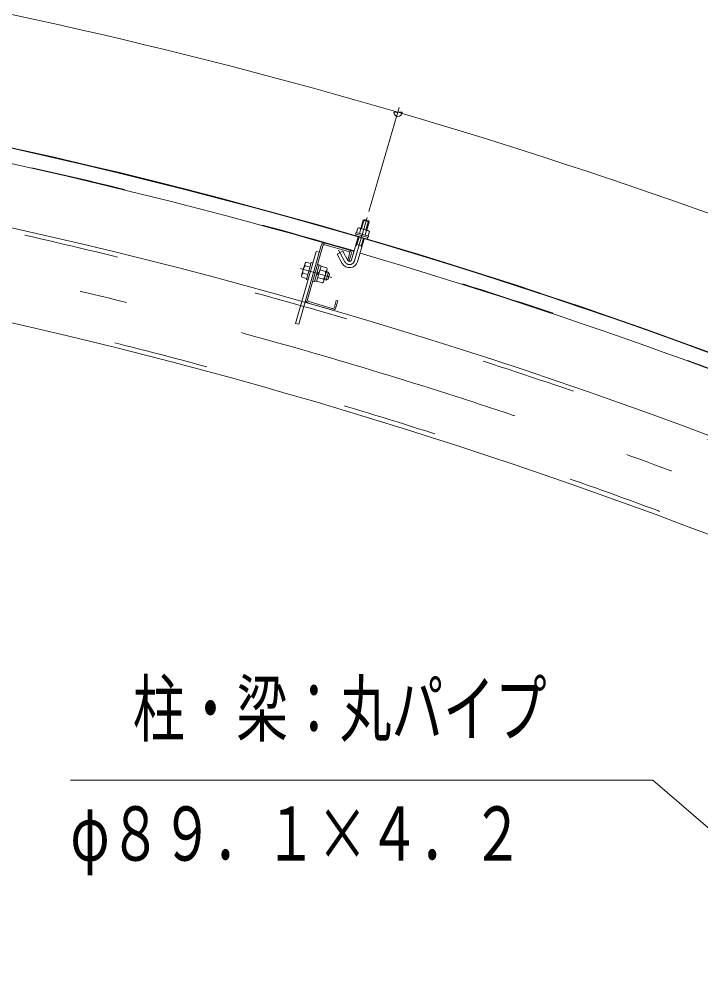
# Model space of a CAD drawing. Units: millimetres, scale not verified. Extents: x -31546 to 31551, y -14700 to 14700.
# Drawn here: x 17759 to 20052, y 8168 to 11405 of the extents above; entities that cross this region are included whole.
import ezdxf
from ezdxf.enums import TextEntityAlignment as Align

# ---------------------------------------------------------------- set-up
doc = ezdxf.new("R2010")
doc.units = ezdxf.units.MM
doc.header["$LTSCALE"] = 80
doc.linetypes.add('USER2', pattern=[10, 4, -6])
doc.linetypes.add('USER3', pattern=[24, 12, -5, 2, -5])
for name, color, linetype, lineweight in [('0-6_2-02BOLD', 7, 'Continuous', 18), ('0-7_2-12HIDDEN', 3, 'USER2', 18), ('0-8_2-22CENTER', 3, 'USER3', 18), ('0-9_2-42THIN', 4, 'Continuous', 18), ('0-A_2-52DIM', 3, 'Continuous', 18)]:
    doc.layers.add(name, color=color, linetype=linetype, lineweight=lineweight)
doc.styles.add('ＭＳ ゴシック', font='')
doc.styles.get('ＭＳ ゴシック').set_extended_font_data('MS Gothic')

msp = doc.modelspace()

# ---------------------------------------------------------------- linework, layer by layer
at = {"layer": '0-6_2-02BOLD'}
for p, q in [((18908.11, 10701.57), (18916.12, 10728.94)), ((18920.46, 10731.33), (18916.12, 10728.94)), ((18936.27, 10723.05), (18916.12, 10728.94)), ((18933.9, 10727.39), (18920.46, 10731.33)), ((18928.26, 10695.67), (18936.27, 10723.05)), ((18936.27, 10723.05), (18933.9, 10727.39)), ((18892.28, 10687.97), (18890.8, 10682.92)), ((18890.8, 10682.92), (18932.8, 10670.65)), ((18892.41, 10682.46), (18890.83, 10677.08)), ((18901.73, 10703.44), (18934.65, 10693.81)), ((18908, 10699.76), (18903.58, 10684.66)), ((18927.39, 10694.09), (18922.97, 10678.99)), ((18937.09, 10691.25), (18932.67, 10676.15)), ((18934.65, 10693.81), (18937.09, 10691.25)), ((18788.91, 10651.84), (18868.35, 10629.19)), ((18877.04, 10595.34), (18899.66, 10672.68)), ((18890.83, 10677.08), (18929.62, 10665.74)), ((18897.2, 10589.45), (18919.81, 10666.78)), ((18931.2, 10671.11), (18929.62, 10665.74)), ((18757.78, 10624.32), (18688.69, 10381.98)), ((18775.08, 10644.14), (18699.46, 10378.9)), ((18780.46, 10642.6), (18729.03, 10462.19)), ((18768.55, 10621.25), (18757.78, 10624.32)), ((18787.38, 10646.45), (18866.82, 10623.81)), ((18847.37, 10624.63), (18828.95, 10614.55)), ((18864.18, 10593.93), (18847.37, 10624.63)), ((18892.42, 10647.91), (18912.57, 10642.02)), ((18720.73, 10585.02), (18724.24, 10588.41)), ((18724.24, 10588.41), (18740.4, 10583.8)), ((18741.36, 10587.15), (18725.05, 10529.93)), ((18741.36, 10587.15), (18746.74, 10585.61)), ((18845.76, 10583.85), (18828.95, 10614.55)), ((18870.67, 10616.89), (18864.14, 10594)), ((18864.14, 10594), (18869.53, 10592.46)), ((18876.05, 10615.35), (18869.53, 10592.46)), ((18720.64, 10575.78), (18736.8, 10571.17)), ((18774.35, 10575.2), (18759.38, 10522.69)), ((18760.13, 10550.86), (18768.78, 10555.68)), ((18768.29, 10579.47), (18762.9, 10581.01)), ((18767.61, 10577.11), (18774.35, 10575.2)), ((18790, 10556), (18770.46, 10561.57)), ((18793.6, 10568.64), (18774.06, 10574.2)), ((18799.31, 10554.25), (18791.64, 10527.32)), ((18799.31, 10554.25), (18792.58, 10556.17)), ((18794.78, 10563.91), (18793.6, 10568.64)), ((18799.31, 10554.25), (18802.92, 10547.76)), ((18713.43, 10550.52), (18729.6, 10545.91)), ((18725.05, 10529.93), (18730.43, 10528.39)), ((18752.65, 10524.61), (18759.38, 10522.69)), ((18766.86, 10548.94), (18758.21, 10544.13)), ((18782.8, 10530.74), (18763.26, 10536.31)), ((18791.64, 10527.32), (18784.9, 10529.24)), ((18798.12, 10530.93), (18791.64, 10527.32)), ((18798.12, 10530.93), (18802.92, 10547.76)), ((18825.76, 10459.36), (18819.23, 10436.48)), ((18831.14, 10457.83), (18824.62, 10434.94)), ((18825.76, 10459.36), (18831.14, 10457.83)), ((18731.35, 10449.88), (18810.78, 10427.24)), ((18732.88, 10455.27), (18812.32, 10432.62)), ((18688.69, 10381.98), (18699.46, 10378.9))]:
    msp.add_line(p, q, dxfattribs=at)
for points in [[(18892.28, 10687.97), (18934.27, 10675.68), (18932.8, 10670.65)], [(18901.73, 10703.44), (18898.29, 10702.6), (18893.88, 10687.5)], [(18720.73, 10585.02), (18708.64, 10542.61), (18709.83, 10537.89), (18726, 10533.28)], [(18768.29, 10579.47), (18751.97, 10522.25), (18746.59, 10523.79)], [(18794.78, 10563.91), (18782.7, 10521.5), (18779.19, 10518.11), (18759.66, 10523.68)]]:
    msp.add_lwpolyline(points, dxfattribs=at)
for centre, radius, start, end in [((13880.21, -6526.52), 17916.67, 65.66528, 89.30167), ((13880.21, -6526.52), 17918.42, 65.66528, 89.30167), ((13880.21, -6526.52), 17655.92, 65.80466, 88.854), ((13880.21, -6526.52), 17865.92, 73.73062, 81.04594), ((13880.21, -6526.52), 17344.08, 67.05199, 88.16655), ((18901.37, 10695.09), 8.11, 35.1655, 73.69695), ((18909.83, 10670.03), 29.79, 53.86781, 93.52827), ((18930.46, 10686.59), 8.11, 73.69695, 112.24318), ((18785.85, 10641.07), 11.2, 74.08865, 164.08865), ((18785.85, 10641.07), 5.6, 74.08865, 164.08865), ((18865.28, 10618.42), 5.6, 344.08865, 74.08865), ((18865.28, 10618.42), 11.2, 344.08865, 74.08865), ((13880.21, -6526.52), 17865.92, 66.34795, 73.66327), ((18870.32, 10597.29), 28, 208.69695, 343.72301), ((18870.32, 10597.29), 7, 208.69695, 343.74908), ((18749.9, 10553.78), 36.61, 143.06325, 185.11406), ((18729.77, 10580.01), 10.07, 164.08865, 204.81548), ((18753.53, 10552.74), 36.61, 323.06325, 5.11406), ((18784.46, 10564.41), 10.07, 303.36183, 344.08865), ((18718.97, 10542.11), 10.07, 123.36183, 164.08865), ((18773.66, 10526.51), 10.07, 344.08865, 24.81548), ((18734.41, 10460.66), 11.2, 164.08865, 254.08865), ((18734.41, 10460.66), 5.6, 164.08865, 254.08865), ((18813.85, 10438.01), 11.2, 254.08865, 344.08865), ((18813.85, 10438.01), 5.6, 254.08865, 344.08865)]:
    msp.add_arc(centre, radius, start, end, dxfattribs=at)
at = {"layer": '0-7_2-12HIDDEN'}
for radius, start, end in [(17641.22, 65.80389, 88.854), (17867.67, 73.73062, 81.04594), (17358.77, 67.01984, 88.21622), (17867.67, 66.34795, 73.66328)]:
    msp.add_arc((13880.21, -6526.52), radius, start, end, dxfattribs=at)
at = {"layer": '0-8_2-22CENTER'}
for p, q in [((18929.88, 10738.6), (18887.11, 10592.38)), ((18833.12, 10628.8), (18854.96, 10588.89)), ((18810.62, 10536.47), (18704.6, 10566.69))]:
    msp.add_line(p, q, dxfattribs=at)
for centre, radius, start, end in [((13880.21, -6526.52), 17500, 65.24121, 90), ((18870.32, 10597.29), 17.5, 208.69695, 343.69695)]:
    msp.add_arc(centre, radius, start, end, dxfattribs=at)
at = {"layer": '0-9_2-42THIN'}
for p, q in [((18910.8, 10700.78), (18919.59, 10730.85)), ((18925.57, 10696.46), (18934.37, 10726.52)), ((18909.89, 10642.8), (18917.13, 10667.57)), ((18911.21, 10637.36), (18909.89, 10642.8)), ((18785.86, 10532.61), (18795.96, 10529.73)), ((18791.62, 10552.8), (18801.72, 10549.92))]:
    msp.add_line(p, q, dxfattribs=at)
msp.add_lwpolyline([(18891.05, 10643.26), (18895.1, 10647.13), (18902.35, 10671.89)], dxfattribs=at)
at = {"layer": '0-A_2-52DIM'}
for p, q in [((19037.88, 11107.86), (18935.64, 10758.29)), ((19047.25, 11092.03), (19019.25, 11092.03)), ((17931.12, 8845.48), (19891.11, 8845.48)), ((19891.11, 8845.48), (20678.07, 8167.82))]:
    msp.add_line(p, q, dxfattribs=at)
for centre, radius, start, end in [((13880.18, -6526.64), 18356.79, 73.69698, 81.07959), ((19033.25, 11092.03), 14, 180, 0), ((13880.23, -6526.48), 18356.62, 66.31429, 73.69698)]:
    msp.add_arc(centre, radius, start, end, dxfattribs=at)

# ---------------------------------------------------------------- texts
at = {"layer": '0-A_2-52DIM', "color": 7, "style": 'ＭＳ ゴシック', "width": 0.7}
for s, p in [('柱・梁：丸パイプ', (18141.12, 8940.36)), ('φ８９．１×４．２', (17931.12, 8520.35))]:
    msp.add_text(s, height=182.3, dxfattribs=at).set_placement(p, align=Align.BOTTOM_LEFT)

doc.saveas('drawing.dxf')
